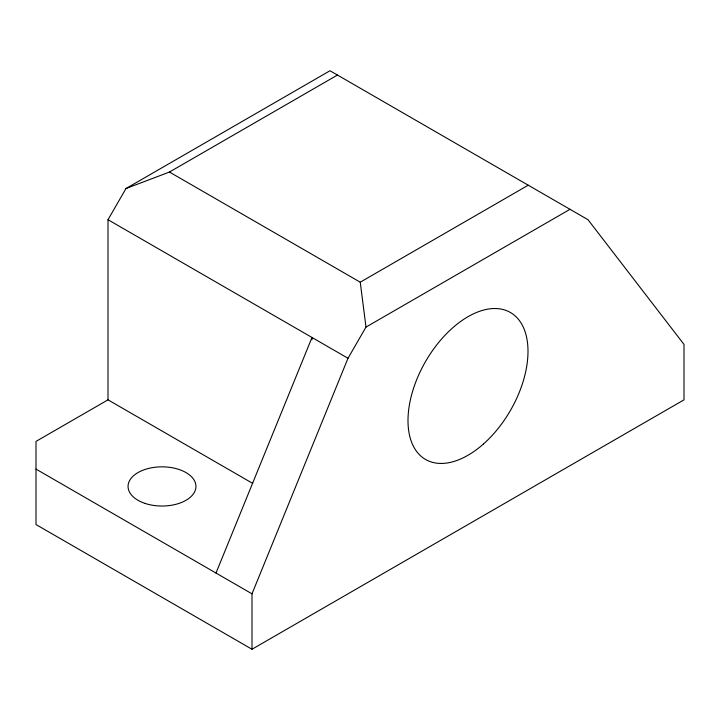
<?xml version="1.0" encoding="UTF-8"?>
<svg xmlns="http://www.w3.org/2000/svg" width="720" height="720" viewBox="0 0 720 720"><rect width="100%" height="100%" fill="white"/><g stroke="black" fill="none" stroke-linecap="round" stroke-linejoin="round"><path stroke-width="1.08" d="M216 573.039L312.003 337.482L312.003 339.723M252.747 483.408L108 399.834L36 441.405L36 524.547L252 649.251L252 593.829L348.003 358.263L366.003 327.087L569.997 209.313M108 399.834L108 219.708L126 188.523L330.003 70.749L587.997 219.708L684 344.412L684 399.843L252 649.251M126 188.523L169.452 172.044L337.455 75.051M169.452 172.044L360.243 282.195L528.237 185.202M108 219.708L348.003 358.263M36 469.116L252 593.829M360.243 282.195L366.003 327.087M483.525 443.934A84.852 48.987 -60 0 0 510.426 312.498A84.852 48.987 -60 0 0 410.04 401.508A84.852 48.987 -60 0 0 483.525 443.934M145.026 503.406A33.939 19.593 0 0 0 195.939 486.441A33.939 19.593 0 0 0 145.026 469.467A33.939 19.593 0 0 0 145.026 503.406"/></g></svg>
